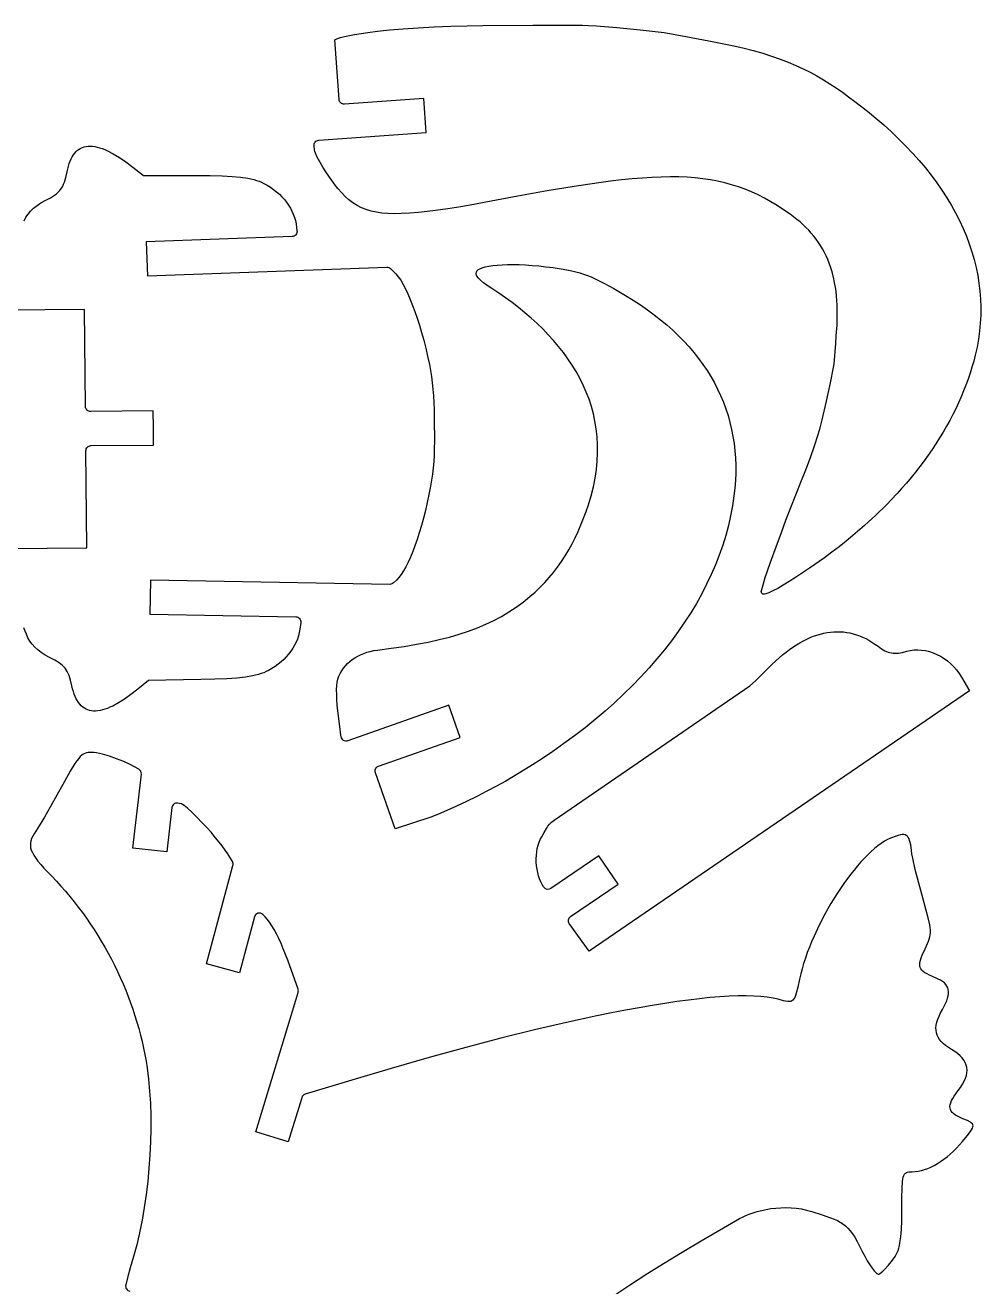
# Model space of a CAD drawing. Header units: millimetres. Extents: x 349 to 570, y 209 to 346.
# Drawn here: x 514.2 to 570.3, y 271.5 to 345.6 of the extents above; entities that cross this region are included whole.
import ezdxf

# ---------------------------------------------------------------- set-up
doc = ezdxf.new("R2010")
doc.units = ezdxf.units.MM

msp = doc.modelspace()

# ---------------------------------------------------------------- linework, layer by layer
at = {"flags": 128}
for points in [[(532.6629, 341.227869), (532.414262, 344.731482), (532.56924, 344.80195), (532.759382, 344.864874), (532.988075, 344.922967), (533.574676, 345.035498), (534.356152, 345.161234), (534.921302, 345.236757), (535.621538, 345.308687), (536.429164, 345.375343), (537.316484, 345.435044), (538.255803, 345.486113), (539.219422, 345.526869), (540.179646, 345.555633), (541.10878, 345.570725), (544.03026, 345.582336), (545.545768, 345.585693), (546.951692, 345.580402), (547.312937, 345.569112), (547.781962, 345.541803), (548.964542, 345.447259), (550.341818, 345.313039), (551.756174, 345.155413), (553.016014, 344.916699), (554.376139, 344.668258), (555.060972, 344.537149), (555.731475, 344.399719), (556.374513, 344.254671), (556.976953, 344.100708), (557.530255, 343.940817), (558.053916, 343.773827), (558.550442, 343.599468), (559.022339, 343.417468), (559.472112, 343.227556), (559.902268, 343.029463), (560.315312, 342.822916), (560.71375, 342.607646), (561.100088, 342.383382), (561.476832, 342.149854), (561.846489, 341.906788), (562.211562, 341.653917), (562.574559, 341.390969), (562.937984, 341.117673), (563.676147, 340.538955), (564.165773, 340.137634), (564.637251, 339.7318), (565.090512, 339.321605), (565.525487, 338.907204), (565.942111, 338.488749), (566.340314, 338.066394), (566.720029, 337.640292), (567.081188, 337.210596), (567.423724, 336.77746), (567.747569, 336.341035), (568.052655, 335.901478), (568.338914, 335.458939), (568.606278, 335.013572), (568.854681, 334.565531), (569.084053, 334.114969), (569.294329, 333.66204), (569.485438, 333.206895), (569.657315, 332.74969), (569.809891, 332.290576), (569.943097, 331.829708), (570.056868, 331.367238), (570.151135, 330.903319), (570.22583, 330.438106), (570.280885, 329.971751), (570.316233, 329.504407), (570.331806, 329.036228), (570.327536, 328.567367), (570.303355, 328.097977), (570.259197, 327.628211), (570.194992, 327.158224), (570.110674, 326.688166), (570.006174, 326.218194), (569.91583, 325.867186), (569.816117, 325.516405), (569.70711, 325.165957), (569.588879, 324.81595), (569.461499, 324.466491), (569.325043, 324.117685), (569.179581, 323.769644), (569.025188, 323.422471), (568.861936, 323.076274), (568.689897, 322.731163), (568.509145, 322.387241), (568.319751, 322.044618), (568.12179, 321.703401), (567.915332, 321.363695), (567.700451, 321.025611), (567.47722, 320.689253), (567.245711, 320.354729), (567.005997, 320.022147), (566.758151, 319.691615), (566.502245, 319.363238), (566.238352, 319.037122), (565.966544, 318.713379), (565.686894, 318.392113), (565.399476, 318.073431), (564.801623, 317.444251), (564.173565, 316.826697), (563.515885, 316.221625), (562.829162, 315.629895), (562.4305, 315.304011), (562.014288, 314.976089), (561.586182, 314.649774), (561.151838, 314.328717), (560.287067, 313.716967), (559.465228, 313.170026), (559.084549, 312.929979), (558.731574, 312.717079), (558.411958, 312.534974), (558.131359, 312.387313), (557.895431, 312.277743), (557.709834, 312.209914), (557.637678, 312.192791), (557.580223, 312.187473), (557.538181, 312.194413), (557.512255, 312.214069), (557.468982, 312.271562), (557.452202, 312.302898), (557.449172, 312.333545), (557.551088, 312.74399), (557.679318, 313.176437), (557.827206, 313.623279), (557.988093, 314.076906), (558.322236, 314.974083), (558.62849, 315.807102), (558.893295, 316.532039), (559.178169, 317.270566), (559.770986, 318.757846), (560.060358, 319.491324), (560.33266, 320.207845), (560.578607, 320.899772), (560.788914, 321.559469), (560.899071, 321.957008), (561.019642, 322.433094), (561.272276, 323.517599), (561.507318, 324.606363), (561.685274, 325.492769), (561.720448, 325.708142), (561.748382, 325.937784), (561.788732, 326.421328), (561.818738, 326.906311), (561.850811, 327.355646), (561.894586, 327.982759), (561.911625, 328.581307), (561.901567, 329.152236), (561.864056, 329.69649), (561.834892, 329.958909), (561.79873, 330.215015), (561.755527, 330.464924), (561.705234, 330.708755), (561.647809, 330.946628), (561.583206, 331.178658), (561.511381, 331.404965), (561.432288, 331.625668), (561.345883, 331.840883), (561.252121, 332.050729), (561.150957, 332.255326), (561.042346, 332.45479), (560.926244, 332.649239), (560.802604, 332.838793), (560.671384, 333.023568), (560.532538, 333.203684), (560.38602, 333.379259), (560.231786, 333.550409), (560.06979, 333.717255), (559.89999, 333.879915), (559.722338, 334.038504), (559.536792, 334.193145), (559.343305, 334.343952), (559.141833, 334.491045), (558.761791, 334.752255), (558.384716, 334.99587), (558.009163, 335.222104), (557.633688, 335.431174), (557.256843, 335.623294), (556.877184, 335.79868), (556.493265, 335.95755), (556.103642, 336.100117), (555.706869, 336.226598), (555.301499, 336.337207), (554.88609, 336.432162), (554.459194, 336.511677), (554.019366, 336.575967), (553.565162, 336.62525), (553.095134, 336.65974), (552.607839, 336.679654), (552.101831, 336.685206), (551.575665, 336.676613), (551.027894, 336.654089), (550.457074, 336.617852), (549.86176, 336.568116), (549.240506, 336.505097), (548.591866, 336.42901), (547.914396, 336.340073), (546.467182, 336.124504), (544.887302, 335.860117), (543.163191, 335.548637), (541.283287, 335.191789), (540.574614, 335.059858), (539.808897, 334.927332), (539.041454, 334.805611), (538.327604, 334.706099), (537.84431, 334.649102), (537.322313, 334.596264), (536.799495, 334.553478), (536.313737, 334.526641), (535.910056, 334.519784), (535.533575, 334.530717), (535.182181, 334.56009), (534.853769, 334.608547), (534.546225, 334.676737), (534.257442, 334.765307), (533.985308, 334.874906), (533.727714, 335.006177), (533.482551, 335.159771), (533.247708, 335.336334), (533.021075, 335.536512), (532.800543, 335.760955), (532.584001, 336.010308), (532.369341, 336.285218), (532.154452, 336.586334), (531.937223, 336.914301), (531.717122, 337.262257), (531.532544, 337.569785), (531.386687, 337.839975), (531.282752, 338.075918), (531.247506, 338.182012), (531.223939, 338.280705), (531.196327, 338.501081, -0.43006), (531.472763, 338.837625), (537.777648, 339.285059), (537.636072, 341.280041), (532.983384, 340.949858, -0.414214), (532.6629, 341.227869)], [(514.174774, 334.112637), (514.27968, 334.311813), (514.40768, 334.499513), (514.559588, 334.67659), (514.736216, 334.843895), (514.938378, 335.002281), (515.166887, 335.152601), (515.422556, 335.295706), (515.725171, 335.461046), (515.970661, 335.617877), (516.074515, 335.696444), (516.167127, 335.776894), (516.249509, 335.860565), (516.322672, 335.948793), (516.387631, 336.042916), (516.445397, 336.144271), (516.496984, 336.254194), (516.543405, 336.374023), (516.624795, 336.648746), (516.697672, 336.979135), (516.735756, 337.153866), (516.779016, 337.317877), (516.827466, 337.471167), (516.881123, 337.613739), (516.940001, 337.745593), (517.004115, 337.86673), (517.073481, 337.977152), (517.148114, 338.07686), (517.228029, 338.165855), (517.313242, 338.244137), (517.403768, 338.311709), (517.499622, 338.36857), (517.600819, 338.414723), (517.707375, 338.450168), (517.819305, 338.474907), (517.936624, 338.48894), (518.059348, 338.492268), (518.187491, 338.484894), (518.32107, 338.466817), (518.460098, 338.438039), (518.604592, 338.398561), (518.754567, 338.348384), (518.910038, 338.28751), (519.07102, 338.215939), (519.40958, 338.040711), (519.770368, 337.82271), (520.153507, 337.561944), (520.559119, 337.258423), (521.190113, 336.766667), (524.263286, 336.766256), (525.095113, 336.761104), (525.799186, 336.744638), (526.391627, 336.714984), (526.88856, 336.670266), (527.30611, 336.608607), (527.490154, 336.570839), (527.660399, 336.528133), (527.81886, 336.480254), (527.967552, 336.426967), (528.108491, 336.368039), (528.243692, 336.303235), (528.446784, 336.192776), (528.640328, 336.073563), (528.824008, 335.94602), (528.997504, 335.810574), (529.160499, 335.667652), (529.312674, 335.51768), (529.453712, 335.361083), (529.583293, 335.198289), (529.7011, 335.029723), (529.806814, 334.855812), (529.900118, 334.676981), (529.980692, 334.493658), (530.04822, 334.306267), (530.102382, 334.115237), (530.14286, 333.920991), (530.196437, 333.522292, -0.442989), (529.910009, 333.182535), (521.347001, 332.871215), (521.419665, 330.872535), (535.470391, 331.38337, -0.194167), (535.681526, 331.306963), (535.866566, 331.141107), (536.003957, 330.998135), (536.143173, 330.821804), (536.283656, 330.613565), (536.424848, 330.374869), (536.566191, 330.107167), (536.707128, 329.81191), (536.847101, 329.490551), (536.985552, 329.14454), (537.121924, 328.775328), (537.255659, 328.384368), (537.3862, 327.973109), (537.512988, 327.543005), (537.635467, 327.095505), (537.753077, 326.632061), (537.865263, 326.154125), (537.971465, 325.663147), (538.036587, 325.321012), (538.092787, 324.967009), (538.140197, 324.602082), (538.178949, 324.227176), (538.209174, 323.843235), (538.231003, 323.451204), (538.244568, 323.052028), (538.25, 322.64665), (538.248698, 322.102196), (538.260315, 321.557864), (538.262565, 321.152456), (538.256566, 320.753095), (538.242168, 320.36072), (538.219223, 319.976276), (538.187582, 319.600703), (538.147094, 319.234943), (538.097612, 318.879939), (538.038984, 318.536631), (537.942103, 318.043729), (537.838993, 317.563753), (537.730185, 317.098164), (537.616206, 316.648424), (537.49759, 316.215995), (537.374865, 315.802336), (537.248561, 315.408913), (537.119209, 315.037183), (536.987339, 314.688611), (536.85348, 314.364658), (536.718162, 314.066783), (536.581917, 313.796451), (536.445273, 313.555123), (536.30876, 313.34426), (536.17291, 313.165323), (536.038253, 313.019773), (535.856389, 312.850441, -0.194167), (535.646739, 312.770048), (521.588857, 313.014573), (521.554074, 311.014876), (530.121444, 310.865853, -0.442989), (530.414257, 310.531585), (530.368244, 310.131942), (530.331454, 309.936964), (530.280921, 309.744942), (530.216956, 309.556305), (530.13987, 309.371488), (530.049971, 309.190922), (529.947571, 309.015039), (529.832979, 308.844271), (529.706505, 308.679051), (529.56846, 308.51981), (529.419154, 308.366982), (529.258896, 308.220997), (529.087997, 308.082288), (528.906767, 307.951288), (528.715516, 307.828429), (528.514553, 307.714142), (528.380604, 307.646788), (528.240807, 307.5852), (528.093152, 307.529106), (527.935626, 307.478233), (527.766221, 307.432309), (527.582926, 307.391061), (527.166619, 307.321502), (526.670622, 307.267376), (526.078849, 307.226503), (525.375215, 307.1967), (524.543635, 307.175788), (521.471021, 307.11715), (520.849458, 306.613527), (520.449669, 306.302375), (520.07154, 306.034397), (519.714947, 305.809599), (519.379768, 305.627988), (519.220171, 305.55338), (519.065881, 305.489571), (518.916884, 305.436561), (518.773164, 305.394353), (518.634706, 305.362946), (518.501493, 305.342341), (518.373513, 305.332541), (518.250748, 305.333543), (518.133184, 305.34535), (518.020805, 305.367964), (517.913597, 305.401384), (517.811544, 305.445611)], [(535.964438, 298.419819), (534.79993, 301.711265, -0.414214), (534.982689, 302.094148), (539.769916, 303.78786), (539.102839, 305.673333), (533.188032, 303.580685, -0.46999), (532.791495, 303.817654), (532.776967, 303.911591), (532.703505, 304.428182), (532.627052, 305.039217), (532.562609, 305.68325), (532.539579, 305.99844), (532.525176, 306.298837), (532.521275, 306.57676), (532.529751, 306.82453), (532.552479, 307.034464), (532.591335, 307.198884), (532.658141, 307.372759), (532.736854, 307.538751), (532.827171, 307.696634), (532.928784, 307.846186), (533.041391, 307.987184), (533.164688, 308.119402), (533.29837, 308.242617), (533.44213, 308.356606), (533.595668, 308.461144), (533.758676, 308.556008), (533.930851, 308.640974), (534.111888, 308.715819), (534.301483, 308.780317), (534.499332, 308.834246), (534.705129, 308.877383), (534.91857, 308.909501), (535.730149, 309.015131), (536.495604, 309.12845), (537.217608, 309.250397), (537.898833, 309.381908), (538.541952, 309.523921), (539.149637, 309.677374), (539.724562, 309.843202), (540.269398, 310.022344), (540.786818, 310.215738), (541.279496, 310.424318), (541.750103, 310.649025), (542.201312, 310.890796), (542.635796, 311.150565), (543.056226, 311.429272), (543.465277, 311.727854), (543.865621, 312.047248), (544.168274, 312.310097), (544.457983, 312.58408), (544.735011, 312.868933), (544.99962, 313.164391), (545.252073, 313.470189), (545.492631, 313.786063), (545.721557, 314.111746), (545.939114, 314.446976), (546.145564, 314.791485), (546.341168, 315.145011), (546.52619, 315.507288), (546.700892, 315.87805), (546.865536, 316.257033), (547.020385, 316.643973), (547.165701, 317.038603), (547.301745, 317.440661), (547.460676, 317.971191), (547.591042, 318.492626), (547.693529, 319.005011), (547.768826, 319.508396), (547.81762, 320.002825), (547.840598, 320.488344), (547.838449, 320.964999), (547.811859, 321.432837), (547.761517, 321.891904), (547.688109, 322.342246), (547.592324, 322.78391), (547.474847, 323.216941), (547.33637, 323.641387), (547.177577, 324.057293), (546.999156, 324.464704), (546.801795, 324.863669), (546.586183, 325.254232), (546.353004, 325.63644), (546.10295, 326.01034), (545.836705, 326.375978), (545.554958, 326.733398), (545.258396, 327.082649), (544.947708, 327.423776), (544.62358, 327.756826), (544.2867, 328.081843), (543.937756, 328.398876), (543.577435, 328.707971), (543.206425, 329.009172), (542.825413, 329.302526), (542.435087, 329.588082), (542.036134, 329.865882), (541.629242, 330.135975), (541.364355, 330.313696), (541.146599, 330.473269), (540.974519, 330.616359), (540.846662, 330.744626), (540.761573, 330.859732), (540.734612, 330.912869), (540.717798, 330.963339), (540.71095, 331.01135), (540.713884, 331.057109), (540.72642, 331.100826), (540.748376, 331.142705), (540.779629, 331.182571), (540.820233, 331.220416), (540.928552, 331.289998), (541.071464, 331.351362), (541.2471, 331.404414), (541.453591, 331.449068), (541.689067, 331.485231), (541.95166, 331.512812), (542.2395, 331.531721), (542.550718, 331.541867), (542.883445, 331.54316), (543.235813, 331.535509), (543.605951, 331.518823), (543.99199, 331.493011), (544.392063, 331.457984), (544.804299, 331.413649), (545.226829, 331.359917), (545.816135, 331.271614), (546.327773, 331.173611), (546.564042, 331.117285), (546.792383, 331.054109), (547.016626, 330.982609), (547.240602, 330.901309), (547.468139, 330.808737), (547.703068, 330.703415), (548.21042, 330.448626), (548.793296, 330.125144), (549.482334, 329.721173), (549.924575, 329.449749), (550.351446, 329.171532), (550.762912, 328.886583), (551.158941, 328.594962), (551.539501, 328.296729), (551.904559, 327.991947), (552.254081, 327.680675), (552.588034, 327.362974), (552.906386, 327.038905), (553.209103, 326.70853), (553.496154, 326.371908), (553.767505, 326.029099), (554.023122, 325.680168), (554.262974, 325.325171), (554.487027, 324.964171), (554.695248, 324.597228), (554.887604, 324.224404), (555.064064, 323.845759), (555.224592, 323.461353), (555.369157, 323.071248), (555.497727, 322.675505), (555.610267, 322.274183), (555.706745, 321.867344), (555.787127, 321.45505), (555.851383, 321.037359), (555.899477, 320.614334), (555.931378, 320.186035), (555.947052, 319.752522), (555.946466, 319.313857), (555.929589, 318.8701), (555.896385, 318.421313), (555.846824, 317.967555), (555.760891, 317.383082), (555.651347, 316.799895), (555.518406, 316.21826), (555.36228, 315.638445), (555.183186, 315.060716), (554.981333, 314.485341), (554.756939, 313.912586), (554.510217, 313.342718), (554.241379, 312.776006), (553.95064, 312.212714), (553.638212, 311.653112), (553.304311, 311.097464), (552.94915, 310.546039), (552.572943, 309.999103), (552.175903, 309.456924), (551.758244, 308.919768), (551.320179, 308.387903), (550.861923, 307.861594), (550.383689, 307.341112), (549.88569, 306.826719), (549.368142, 306.318685), (548.831257, 305.817278), (548.275249, 305.322762), (547.700332, 304.835406), (547.106719, 304.355476), (546.494625, 303.883239), (545.864263, 303.418963), (545.215845, 302.962914), (544.549588, 302.515361), (543.865704, 302.076568), (543.164407, 301.646804), (542.445909, 301.226334), (541.913245, 300.929722), (541.339948, 300.624764), (540.744029, 300.320156), (540.143496, 300.024591), (539.556354, 299.746764), (539.000615, 299.495369), (538.494285, 299.279098), (538.055373, 299.106647), (535.964438, 298.419819)], [(513.204348, 314.864604), (517.861621, 314.908729), (517.807619, 320.608473, -0.414214), (518.104764, 320.911301), (521.779856, 320.94612), (521.770382, 321.946075), (521.760908, 322.946031), (518.085816, 322.911212, -0.414214), (517.782987, 323.208356), (517.728986, 328.9081), (513.071714, 328.863976, -0.27257)], [(547.345094, 291.24568), (546.179908, 292.855676, -0.423131), (546.254508, 293.279818), (549.044621, 295.172788), (547.921749, 296.827828), (545.100642, 294.91383, -0.395501), (544.695293, 294.978049), (544.672758, 295.00706), (544.583569, 295.151723), (544.503797, 295.310901), (544.433777, 295.482619), (544.373845, 295.664907), (544.324333, 295.855789), (544.285577, 296.053292), (544.257911, 296.255443), (544.241668, 296.460269), (544.237184, 296.665798), (544.244793, 296.870054), (544.264827, 297.071066), (544.297624, 297.26686), (544.343516, 297.455462), (544.402838, 297.6349), (544.475924, 297.8032), (544.563109, 297.958389), (544.699668, 298.197483), (544.841838, 298.44797), (544.926064, 298.572663), (545.024939, 298.694417), (545.142877, 298.811304), (545.284293, 298.921395), (556.772371, 306.818642), (557.09957, 307.107638), (557.43722, 307.436113), (557.769247, 307.770927), (558.079575, 308.07894), (558.491768, 308.456545), (558.697138, 308.629834), (558.901983, 308.792774), (559.106274, 308.945359), (559.309978, 309.087587), (559.513066, 309.219449), (559.715508, 309.340943), (559.917271, 309.452061), (560.118329, 309.5528), (560.318647, 309.643153), (560.518197, 309.723117), (560.716947, 309.792685), (560.914869, 309.851853), (561.11193, 309.900615), (561.308101, 309.938967), (561.503351, 309.966902), (561.697649, 309.984416), (561.890965, 309.991504), (562.083269, 309.988161), (562.27453, 309.974381), (562.464718, 309.950159), (562.653802, 309.91549), (562.841751, 309.870369), (563.028536, 309.814792), (563.214125, 309.748751), (563.398489, 309.672244), (563.581596, 309.585263), (563.763417, 309.487805), (563.943921, 309.379863), (564.123077, 309.261434), (564.300855, 309.132511), (564.507793, 308.987412), (564.704876, 308.875286), (564.897516, 308.795201), (564.993861, 308.766883), (565.091125, 308.746226), (565.189983, 308.733113), (565.291113, 308.727427), (565.502893, 308.737874), (565.731878, 308.776634), (565.983476, 308.842776), (566.196896, 308.89433), (566.415528, 308.923083), (566.637902, 308.929734), (566.862547, 308.914978), (567.087993, 308.879508), (567.312769, 308.824023), (567.535404, 308.749217), (567.754428, 308.655786), (567.96837, 308.544424), (568.175759, 308.415831), (568.375125, 308.270697), (568.564998, 308.109721), (568.743906, 307.933598), (568.910379, 307.743023), (569.062947, 307.538692), (569.200138, 307.321302), (569.664209, 306.51667), (547.345094, 291.24568)], [(548.657311, 270.940382), (549.712666, 271.638519), (550.736295, 272.300623), (551.710223, 272.911894), (552.803142, 273.574764), (553.92894, 274.241279), (556.165945, 275.540003), (556.338909, 275.632742), (556.53193, 275.722603), (556.743343, 275.808299), (556.971482, 275.888545), (557.214683, 275.962054), (557.471279, 276.027541), (557.739605, 276.083719), (558.017996, 276.129302), (558.304786, 276.163005), (558.59831, 276.183541), (558.896903, 276.189625), (559.198898, 276.17997), (559.502631, 276.153291), (559.806437, 276.108301), (560.108648, 276.043714), (560.407601, 275.958245), (561.020031, 275.761959), (561.513654, 275.595531), (561.723717, 275.514527), (561.913444, 275.430204), (562.085955, 275.338969), (562.244374, 275.237226), (562.39182, 275.121382), (562.531417, 274.987842), (562.666286, 274.833013), (562.799548, 274.653299), (562.934325, 274.445107), (563.07374, 274.204842), (563.220912, 273.92891), (563.378965, 273.613717), (563.523988, 273.330559), (563.669872, 273.069927), (563.812668, 272.837275), (563.948426, 272.638053), (564.073195, 272.477714), (564.183026, 272.361709), (564.231105, 272.322036), (564.273967, 272.29549), (564.31112, 272.282754), (564.34207, 272.284509), (564.407045, 272.317286), (564.489024, 272.376477), (564.584686, 272.458741), (564.690707, 272.560736), (564.920544, 272.810556), (565.151961, 273.099204), (565.302917, 273.322099), (565.367117, 273.436243), (565.424293, 273.554863), (565.474814, 273.679968), (565.519051, 273.81357), (565.557373, 273.957676), (565.590152, 274.114296), (565.640559, 274.473119), (565.673232, 274.906114), (565.691134, 275.429357), (565.697227, 276.058925), (565.700534, 276.773379), (565.711963, 277.316798), (565.737915, 277.712538), (565.758336, 277.862329), (565.784788, 277.983958), (565.81807, 278.080348), (565.858983, 278.154416), (565.908326, 278.209083), (565.966899, 278.247269), (566.035502, 278.271893), (566.114936, 278.285874), (566.309493, 278.293591), (566.484123, 278.301427), (566.662619, 278.324623), (566.844428, 278.362843), (567.028993, 278.41575), (567.215759, 278.483011), (567.40417, 278.564288), (567.593672, 278.659246), (567.783709, 278.767551), (567.973725, 278.888865), (568.163165, 279.022855), (568.351474, 279.169183), (568.538095, 279.327516), (568.722475, 279.497516), (568.904057, 279.678848), (569.082286, 279.871178), (569.256606, 280.074168), (569.527376, 280.404137), (569.721076, 280.656147), (569.789112, 280.757785), (569.837984, 280.845775), (569.867729, 280.922064), (569.87838, 280.988598), (569.869973, 281.047325), (569.842542, 281.100191), (569.796123, 281.149145), (569.73075, 281.196132), (569.543282, 281.291997), (569.280418, 281.403363), (569.116192, 281.47529), (568.972266, 281.547329), (568.848496, 281.620353), (568.744738, 281.695234), (568.660849, 281.772845), (568.596685, 281.854058), (568.552103, 281.939746), (568.526958, 282.030781), (568.521108, 282.128036), (568.534408, 282.232382), (568.566716, 282.344693), (568.617887, 282.465841), (568.687778, 282.596698), (568.776245, 282.738137), (569.008333, 283.05625), (569.147445, 283.244933), (569.264849, 283.427696), (569.360513, 283.604732), (569.434406, 283.776233), (569.486496, 283.942391), (569.516752, 284.103399), (569.525142, 284.259449), (569.511633, 284.410734), (569.476196, 284.557447), (569.418797, 284.699779), (569.339407, 284.837922), (569.237992, 284.972071), (569.114521, 285.102416), (568.968963, 285.229151), (568.801286, 285.352467), (568.611458, 285.472558), (568.430953, 285.58565), (568.270762, 285.700302), (568.130746, 285.817137), (568.010762, 285.93678), (567.910671, 286.059855), (567.830332, 286.186986), (567.769603, 286.318797), (567.728344, 286.455914), (567.706414, 286.59896), (567.703673, 286.748559), (567.719979, 286.905337), (567.755191, 287.069918), (567.80917, 287.242925), (567.881773, 287.424983), (567.972861, 287.616716), (568.082292, 287.81875), (568.182603, 288.002141), (568.266795, 288.173721), (568.334737, 288.334091), (568.3863, 288.483856), (568.42135, 288.623618), (568.439759, 288.753979), (568.441395, 288.875543), (568.426127, 288.988911), (568.393824, 289.094688), (568.344355, 289.193476), (568.27759, 289.285877), (568.193398, 289.372495), (568.091648, 289.453931), (567.972209, 289.53079), (567.83495, 289.603674), (567.67974, 289.673185), (567.32262, 289.829399), (567.178351, 289.901821), (567.056078, 289.972855), (566.955154, 290.044303), (566.874932, 290.117967), (566.814763, 290.195649), (566.774, 290.279151), (566.751995, 290.370275), (566.748101, 290.470822), (566.76167, 290.582594), (566.792054, 290.707394), (566.838606, 290.847022), (566.900678, 291.003282), (567.068791, 291.372902), (567.210203, 291.681251), (567.265054, 291.817395), (567.309095, 291.946668), (567.342143, 292.07293), (567.364018, 292.200045), (567.374539, 292.331873), (567.373526, 292.472277), (567.360796, 292.625118), (567.33617, 292.794258), (567.250502, 293.196882), (567.115075, 293.711043), (566.92844, 294.367635), (566.693022, 295.221086), (566.488792, 296.029357), (566.337635, 296.701293), (566.288799, 296.957648), (566.261438, 297.145736), (566.217056, 297.48145), (566.18968, 297.619266), (566.157534, 297.737838), (566.119633, 297.837754), (566.074991, 297.919602), (566.022625, 297.983969), (565.961548, 298.031442), (565.890776, 298.062609), (565.809323, 298.078057), (565.716205, 298.078375), (565.610436, 298.06415), (565.491031, 298.035968), (565.357005, 297.994419), (565.04115, 297.873565), (564.86179, 297.790093), (564.677633, 297.686694), (564.489236, 297.564235), (564.297159, 297.423578), (564.101961, 297.265588), (563.904199, 297.091127), (563.704433, 296.901062), (563.503221, 296.696254), (563.301123, 296.477568), (563.098696, 296.245869), (562.8965, 296.002019), (562.695093, 295.746883), (562.296883, 295.206208), (561.908534, 294.630755), (561.534518, 294.027436), (561.179303, 293.40316), (560.84736, 292.764841), (560.543157, 292.119389), (560.402856, 291.796147), (560.271166, 291.473715), (560.148647, 291.152954), (560.035856, 290.83473), (559.933353, 290.519906), (559.841696, 290.209346), (559.761445, 289.903914), (559.693157, 289.604474), (559.590762, 289.125612), (559.502284, 288.768971), (559.458688, 288.63213), (559.413081, 288.520618), (559.363632, 288.432694), (559.308512, 288.366617), (559.24589, 288.320646), (559.173936, 288.293037), (559.090819, 288.282051), (558.99471, 288.285944), (558.756194, 288.331403), (558.443745, 288.415483), (558.142266, 288.486473), (557.803216, 288.542072), (557.427252, 288.582404), (557.015032, 288.607593), (556.567213, 288.617766), (556.084452, 288.613045), (555.567408, 288.593556), (555.016736, 288.559423), (554.433096, 288.510772), (553.817143, 288.447726), (553.169536, 288.370411), (552.490932, 288.27895), (551.781989, 288.173469), (551.043363, 288.054093), (550.275712, 287.920945), (549.479694, 287.774151), (548.655966, 287.613835), (547.805185, 287.440122), (546.025095, 287.053004), (544.144683, 286.613792), (542.169209, 286.123485), (540.103932, 285.583079), (537.954111, 284.993572), (535.725006, 284.355961), (533.421875, 283.671244), (530.675085, 282.839663, 0.25054), (530.474961, 282.639719), (529.686726, 280.044534), (527.77305, 280.625774), (530.262814, 288.823076, 0.160679), (530.258348, 289.010986), (529.652875, 290.709684), (529.525385, 291.053329), (529.393771, 291.381482), (529.259134, 291.692561), (529.122575, 291.984984), (528.985196, 292.25717), (528.848099, 292.507538), (528.712386, 292.734505), (528.579158, 292.93649), (528.449516, 293.11191), (528.324563, 293.259186), (528.196419, 293.385593, 0.574722), (527.696045, 293.249975), (526.814643, 289.97458), (524.883347, 290.494288), (526.438523, 296.273504, 0.203086), (526.406361, 296.505334), (526.138403, 296.953805), (525.984985, 297.176216), (525.801708, 297.41922), (525.341696, 297.993399), (525.149544, 298.219553), (524.901682, 298.494873), (524.619174, 298.796182), (524.323087, 299.100302), (524.034484, 299.384055), (523.77443, 299.624264), (523.563991, 299.797751), (523.483959, 299.852232), (523.42423, 299.88134), (523.308, 299.911473), (523.186979, 299.927433, 0.419167), (522.849711, 299.664205), (522.551569, 297.065748), (520.564605, 297.293728), (521.061501, 301.624427, 0.306261), (520.906302, 301.922433), (520.411173, 302.190532), (520.026268, 302.367065), (519.609862, 302.533162), (519.187901, 302.679164), (518.786336, 302.795411), (518.60131, 302.839357), (518.431114, 302.872243), (518.278991, 302.892859), (518.148184, 302.9), (517.928955, 302.891864), (517.833046, 302.87669), (517.742641, 302.849664), (517.655015, 302.807449), (517.567442, 302.746709), (517.477199, 302.664108), (517.381559, 302.556309), (517.277799, 302.419977), (517.163192, 302.251774), (516.890541, 301.806414), (516.541806, 301.193539), (516.095187, 300.386458), (515.727462, 299.728881), (515.372486, 299.111981), (515.070705, 298.604971), (514.862564, 298.277066), (514.763164, 298.12473), (514.681309, 297.980606), (514.617754, 297.842562), (514.573253, 297.708469), (514.548562, 297.576198), (514.544437, 297.443618), (514.561633, 297.308599), (514.600904, 297.169013), (514.663007, 297.022728), (514.748696, 296.867615), (514.858726, 296.701544), (514.993854, 296.522386), (515.154834, 296.32801), (515.342422, 296.116287), (515.800442, 295.632278), (516.07427, 295.345188), (516.342741, 295.051918), (516.60575, 294.752672), (516.863196, 294.447656), (517.114976, 294.137075), (517.360989, 293.821135), (517.60113, 293.500042), (517.835299, 293.174001), (518.063393, 292.843217), (518.285309, 292.507897), (518.500946, 292.168244), (518.710199, 291.824465), (518.912969, 291.476766), (519.109151, 291.125352), (519.298643, 290.770427), (519.481344, 290.412199), (519.657151, 290.050872), (519.825961, 289.686651), (519.987672, 289.319743), (520.142181, 288.950353), (520.289387, 288.578685), (520.429187, 288.204947), (520.561479, 287.829342), (520.686159, 287.452077), (520.803126, 287.073357), (520.912278, 286.693388), (521.013512, 286.312374), (521.106725, 285.930522), (521.191816, 285.548038), (521.268681, 285.165125), (521.337219, 284.781991), (521.397327, 284.39884), (521.482513, 283.727085), (521.546609, 283.028966), (521.589939, 282.308352), (521.612829, 281.569114), (521.615603, 280.81512), (521.598586, 280.050242), (521.562103, 279.278349), (521.50648, 278.503312), (521.43204, 277.729001), (521.339109, 276.959284), (521.228011, 276.198033), (521.099072, 275.449118), (520.952616, 274.716409), (520.788969, 274.003775), (520.608455, 273.315086), (520.411398, 272.654214), (520.263747, 272.150017), (520.144423, 271.64919, 0.436937), (520.389365, 271.283347)]]:
    msp.add_lwpolyline(points, format="xyb", dxfattribs=at)
msp.add_lwpolyline([(517.811544, 305.445611), (517.71463, 305.500646), (517.62284, 305.566491), (517.536159, 305.643144), (517.454572, 305.730609), (517.378063, 305.828885), (517.306617, 305.937973), (517.24022, 306.057873), (517.178854, 306.188588), (517.122505, 306.330118), (517.07116, 306.482462), (517.0248, 306.645624), (516.983412, 306.819602), (516.904288, 307.148551), (516.817708, 307.421683), (516.769025, 307.540611), (516.715364, 307.649537), (516.655688, 307.749779), (516.588958, 307.842654), (516.514136, 307.92948), (516.430184, 308.011575), (516.336064, 308.090256), (516.23074, 308.166842), (515.982323, 308.318993), (515.676629, 308.47857), (515.418295, 308.616805), (515.186979, 308.762768), (514.981852, 308.917296), (514.802086, 309.081224), (514.64685, 309.255391), (514.515317, 309.440632), (514.406656, 309.637785), (514.320039, 309.847685), (514.247264, 310.026042), (514.153545, 310.209391)], dxfattribs=at)

doc.saveas('drawing.dxf')
